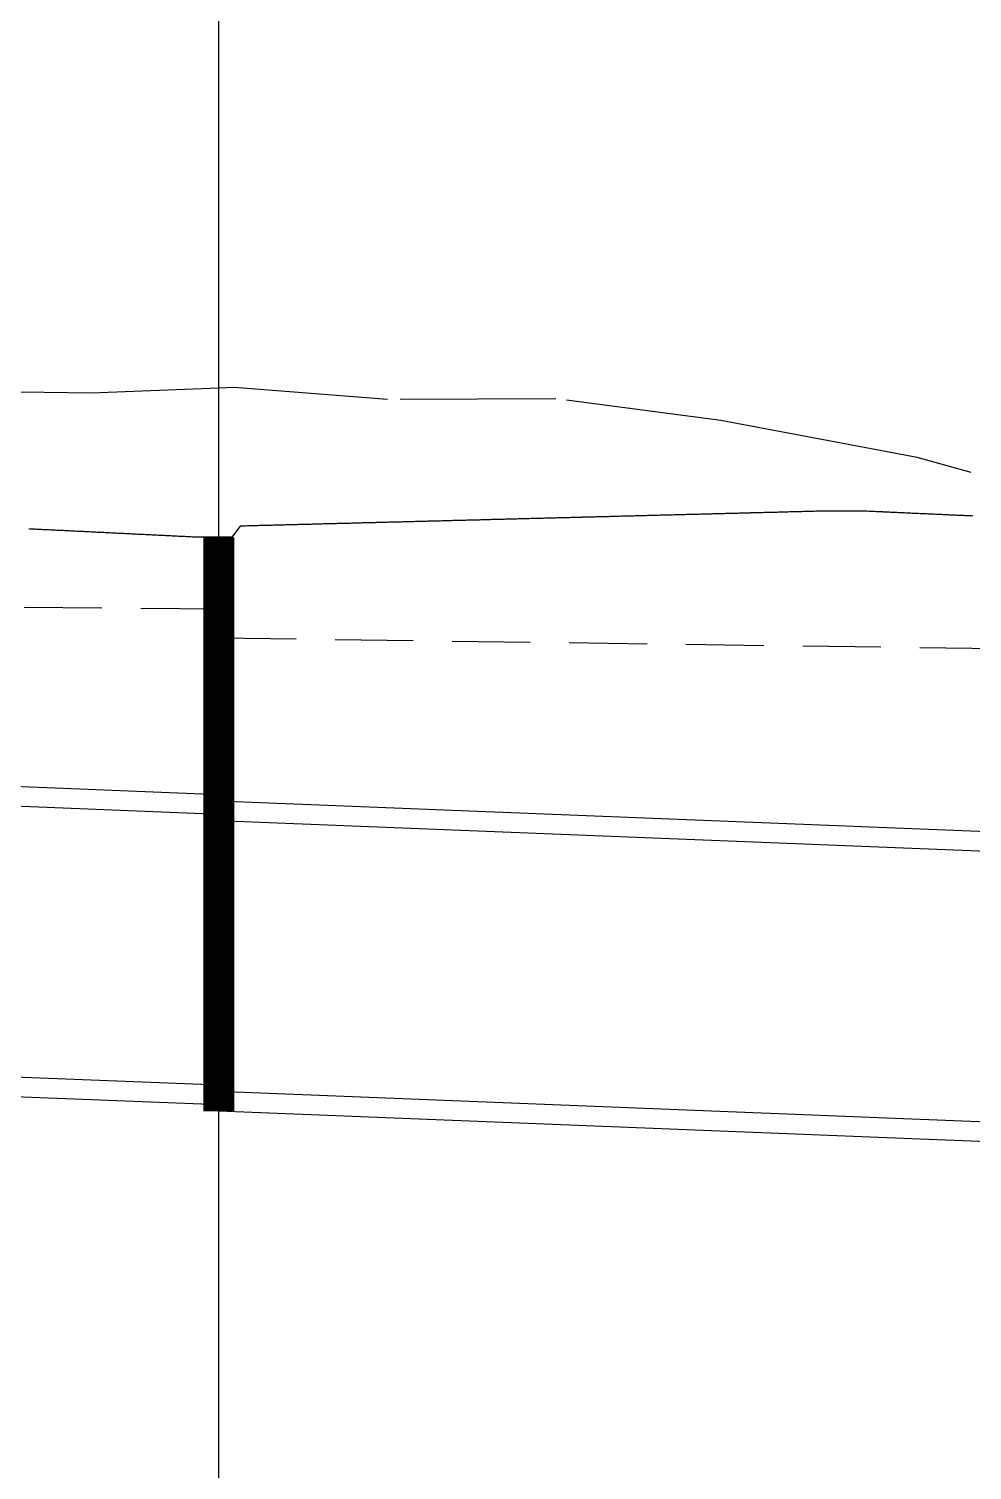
# Model space of a CAD drawing. Header units: metres. Extents: x 27 to 1668, y 87 to 577.
# Drawn here: x 486.12 to 516.38, y 323.75 to 370 of the extents above; entities that cross this region are included whole.
import ezdxf

# ---------------------------------------------------------------- set-up
doc = ezdxf.new("R2010")
doc.units = ezdxf.units.M
doc.linetypes.add('DASHED', pattern=[7.5, 5, -2.5])
doc.linetypes.add('HIDDEN', pattern=[3.75, 2.5, -1.25])
for name, color, linetype in [('c_Profile_design', 2, 'Continuous'), ('c_profile_existing', 251, 'DASHED'), ('c_swd_hgl', 150, 'HIDDEN'), ('C_SWD_PIPE_CL', 5, 'Continuous'), ('c_swd_pit', 5, 'Continuous'), ('C_TEXT_TABLE', 1, 'Continuous'), ('XREF', 7, 'Continuous')]:
    doc.layers.add(name, color=color, linetype=linetype)

# ---------------------------------------------------------------- blocks, each defined once
blk = doc.blocks.new('XD_SWD LS')
at = {"layer": 'c_Profile_design'}
for p, q in [((501.969, 354.276), (501.924, 354.274)), ((501.974, 354.276), (501.969, 354.276)), ((502.019, 354.277), (501.974, 354.276)), ((502.024, 354.277), (502.019, 354.277)), ((502.069, 354.278), (502.024, 354.277)), ((502.074, 354.278), (502.069, 354.278)), ((502.119, 354.279), (502.074, 354.278)), ((502.124, 354.279), (502.119, 354.279)), ((502.169, 354.281), (502.124, 354.279)), ((502.174, 354.281), (502.169, 354.281)), ((502.219, 354.282), (502.174, 354.281)), ((502.224, 354.282), (502.219, 354.282)), ((502.269, 354.283), (502.224, 354.282)), ((502.274, 354.283), (502.269, 354.283)), ((502.319, 354.285), (502.274, 354.283)), ((502.324, 354.285), (502.319, 354.285)), ((502.369, 354.286), (502.324, 354.285)), ((502.374, 354.286), (502.369, 354.286)), ((502.419, 354.287), (502.374, 354.286)), ((502.424, 354.287), (502.419, 354.287)), ((502.469, 354.288), (502.424, 354.287)), ((502.474, 354.288), (502.469, 354.288)), ((502.519, 354.29), (502.474, 354.288)), ((502.523, 354.29), (502.519, 354.29)), ((502.569, 354.291), (502.523, 354.29)), ((502.573, 354.291), (502.569, 354.291)), ((502.619, 354.292), (502.573, 354.291)), ((502.623, 354.292), (502.619, 354.292)), ((502.669, 354.294), (502.623, 354.292)), ((502.673, 354.294), (502.669, 354.294)), ((502.719, 354.295), (502.673, 354.294)), ((502.723, 354.295), (502.719, 354.295)), ((502.769, 354.296), (502.723, 354.295)), ((502.773, 354.296), (502.769, 354.296)), ((502.819, 354.297), (502.773, 354.296)), ((502.823, 354.297), (502.819, 354.297)), ((502.869, 354.299), (502.823, 354.297)), ((502.873, 354.299), (502.869, 354.299)), ((502.919, 354.3), (502.873, 354.299)), ((502.923, 354.3), (502.919, 354.3)), ((502.969, 354.301), (502.923, 354.3)), ((502.973, 354.301), (502.969, 354.301)), ((503.019, 354.303), (502.973, 354.301)), ((503.023, 354.303), (503.019, 354.303)), ((503.069, 354.304), (503.023, 354.303)), ((503.073, 354.304), (503.069, 354.304)), ((503.119, 354.305), (503.073, 354.304)), ((503.123, 354.305), (503.119, 354.305)), ((503.169, 354.306), (503.123, 354.305)), ((503.173, 354.306), (503.169, 354.306)), ((503.219, 354.308), (503.173, 354.306)), ((503.223, 354.308), (503.219, 354.308)), ((503.269, 354.309), (503.223, 354.308)), ((503.273, 354.309), (503.269, 354.309)), ((503.319, 354.31), (503.273, 354.309)), ((503.323, 354.31), (503.319, 354.31)), ((503.369, 354.312), (503.323, 354.31)), ((503.373, 354.312), (503.369, 354.312)), ((503.419, 354.313), (503.373, 354.312)), ((503.423, 354.313), (503.419, 354.313)), ((503.469, 354.314), (503.423, 354.313)), ((503.473, 354.314), (503.469, 354.314)), ((503.519, 354.315), (503.473, 354.314)), ((503.523, 354.315), (503.519, 354.315)), ((503.568, 354.317), (503.523, 354.315)), ((503.573, 354.317), (503.568, 354.317)), ((503.618, 354.318), (503.573, 354.317)), ((503.623, 354.318), (503.618, 354.318)), ((503.668, 354.319), (503.623, 354.318)), ((503.673, 354.319), (503.668, 354.319)), ((503.718, 354.321), (503.673, 354.319)), ((503.723, 354.321), (503.718, 354.321)), ((503.768, 354.322), (503.723, 354.321)), ((503.773, 354.322), (503.768, 354.322)), ((503.818, 354.323), (503.773, 354.322)), ((503.823, 354.323), (503.818, 354.323)), ((503.868, 354.324), (503.823, 354.323)), ((503.873, 354.325), (503.868, 354.324)), ((503.918, 354.326), (503.873, 354.325)), ((503.923, 354.326), (503.918, 354.326)), ((503.968, 354.327), (503.923, 354.326)), ((503.973, 354.327), (503.968, 354.327)), ((504.018, 354.328), (503.973, 354.327)), ((504.023, 354.328), (504.018, 354.328)), ((504.068, 354.33), (504.023, 354.328)), ((504.073, 354.33), (504.068, 354.33)), ((504.118, 354.331), (504.073, 354.33)), ((504.123, 354.331), (504.118, 354.331)), ((504.168, 354.332), (504.123, 354.331)), ((504.173, 354.332), (504.168, 354.332)), ((504.218, 354.333), (504.173, 354.332)), ((504.223, 354.334), (504.218, 354.333)), ((504.268, 354.335), (504.223, 354.334)), ((504.273, 354.335), (504.268, 354.335)), ((504.318, 354.336), (504.273, 354.335)), ((504.323, 354.336), (504.318, 354.336)), ((504.368, 354.337), (504.323, 354.336)), ((504.373, 354.337), (504.368, 354.337)), ((504.418, 354.339), (504.373, 354.337)), ((504.423, 354.339), (504.418, 354.339)), ((504.468, 354.34), (504.423, 354.339)), ((504.473, 354.34), (504.468, 354.34)), ((504.518, 354.341), (504.473, 354.34)), ((504.522, 354.341), (504.518, 354.341)), ((504.568, 354.342), (504.522, 354.341)), ((504.572, 354.343), (504.568, 354.342)), ((504.618, 354.344), (504.572, 354.343)), ((504.622, 354.344), (504.618, 354.344)), ((504.668, 354.345), (504.622, 354.344)), ((504.672, 354.345), (504.668, 354.345)), ((504.718, 354.346), (504.672, 354.345)), ((504.722, 354.346), (504.718, 354.346)), ((504.768, 354.348), (504.722, 354.346)), ((504.772, 354.348), (504.768, 354.348)), ((504.818, 354.349), (504.772, 354.348)), ((504.822, 354.349), (504.818, 354.349)), ((504.868, 354.35), (504.822, 354.349)), ((504.872, 354.35), (504.868, 354.35)), ((504.918, 354.351), (504.872, 354.35)), ((504.922, 354.352), (504.918, 354.351)), ((504.968, 354.353), (504.922, 354.352)), ((504.972, 354.353), (504.968, 354.353)), ((505.018, 354.354), (504.972, 354.353)), ((505.022, 354.354), (505.018, 354.354)), ((505.068, 354.355), (505.022, 354.354)), ((505.072, 354.355), (505.068, 354.355)), ((505.118, 354.357), (505.072, 354.355)), ((505.122, 354.357), (505.118, 354.357)), ((505.168, 354.358), (505.122, 354.357)), ((505.172, 354.358), (505.168, 354.358)), ((505.218, 354.359), (505.172, 354.358)), ((505.222, 354.359), (505.218, 354.359)), ((505.268, 354.361), (505.222, 354.359)), ((505.272, 354.361), (505.268, 354.361)), ((505.318, 354.362), (505.272, 354.361)), ((505.322, 354.362), (505.318, 354.362)), ((505.368, 354.363), (505.322, 354.362)), ((505.372, 354.363), (505.368, 354.363)), ((505.418, 354.364), (505.372, 354.363)), ((505.422, 354.364), (505.418, 354.364)), ((505.468, 354.366), (505.422, 354.364)), ((505.472, 354.366), (505.468, 354.366)), ((505.518, 354.367), (505.472, 354.366)), ((505.522, 354.367), (505.518, 354.367)), ((505.567, 354.368), (505.522, 354.367)), ((505.572, 354.368), (505.567, 354.368)), ((505.617, 354.37), (505.572, 354.368)), ((505.622, 354.37), (505.617, 354.37)), ((505.667, 354.371), (505.622, 354.37)), ((505.672, 354.371), (505.667, 354.371)), ((505.717, 354.372), (505.672, 354.371)), ((505.722, 354.372), (505.717, 354.372)), ((505.767, 354.373), (505.722, 354.372)), ((505.772, 354.373), (505.767, 354.373)), ((505.817, 354.375), (505.772, 354.373)), ((505.822, 354.375), (505.817, 354.375)), ((505.867, 354.376), (505.822, 354.375)), ((505.872, 354.376), (505.867, 354.376)), ((505.917, 354.377), (505.872, 354.376)), ((505.922, 354.377), (505.917, 354.377)), ((505.967, 354.379), (505.922, 354.377)), ((505.972, 354.379), (505.967, 354.379)), ((506.017, 354.38), (505.972, 354.379)), ((506.022, 354.38), (506.017, 354.38)), ((506.067, 354.381), (506.022, 354.38)), ((506.072, 354.381), (506.067, 354.381)), ((506.117, 354.382), (506.072, 354.381)), ((506.122, 354.382), (506.117, 354.382)), ((506.167, 354.384), (506.122, 354.382)), ((506.172, 354.384), (506.167, 354.384)), ((506.217, 354.385), (506.172, 354.384)), ((506.222, 354.385), (506.217, 354.385)), ((506.267, 354.386), (506.222, 354.385)), ((506.272, 354.386), (506.267, 354.386)), ((506.317, 354.388), (506.272, 354.386)), ((506.322, 354.388), (506.317, 354.388)), ((506.367, 354.389), (506.322, 354.388)), ((506.372, 354.389), (506.367, 354.389)), ((506.417, 354.39), (506.372, 354.389)), ((506.422, 354.39), (506.417, 354.39)), ((506.467, 354.391), (506.422, 354.39)), ((506.472, 354.391), (506.467, 354.391)), ((506.517, 354.393), (506.472, 354.391)), ((506.522, 354.393), (506.517, 354.393)), ((506.567, 354.394), (506.522, 354.393)), ((506.571, 354.394), (506.567, 354.394)), ((506.617, 354.395), (506.571, 354.394)), ((506.621, 354.395), (506.617, 354.395)), ((506.667, 354.397), (506.621, 354.395)), ((506.671, 354.397), (506.667, 354.397)), ((506.717, 354.398), (506.671, 354.397)), ((506.721, 354.398), (506.717, 354.398)), ((506.767, 354.399), (506.721, 354.398)), ((506.771, 354.399), (506.767, 354.399)), ((506.817, 354.4), (506.771, 354.399)), ((506.821, 354.4), (506.817, 354.4)), ((506.867, 354.402), (506.821, 354.4)), ((506.871, 354.402), (506.867, 354.402)), ((506.917, 354.403), (506.871, 354.402)), ((506.921, 354.403), (506.917, 354.403)), ((506.967, 354.404), (506.921, 354.403)), ((506.971, 354.404), (506.967, 354.404)), ((507.017, 354.406), (506.971, 354.404)), ((507.021, 354.406), (507.017, 354.406)), ((507.067, 354.407), (507.021, 354.406)), ((507.071, 354.407), (507.067, 354.407)), ((507.117, 354.408), (507.071, 354.407)), ((507.121, 354.408), (507.117, 354.408)), ((507.167, 354.409), (507.121, 354.408)), ((507.171, 354.409), (507.167, 354.409)), ((507.217, 354.411), (507.171, 354.409)), ((507.221, 354.411), (507.217, 354.411)), ((507.267, 354.412), (507.221, 354.411)), ((507.271, 354.412), (507.267, 354.412)), ((507.317, 354.413), (507.271, 354.412)), ((507.321, 354.413), (507.317, 354.413)), ((507.367, 354.415), (507.321, 354.413)), ((507.371, 354.415), (507.367, 354.415)), ((507.417, 354.416), (507.371, 354.415)), ((507.421, 354.416), (507.417, 354.416)), ((507.467, 354.417), (507.421, 354.416)), ((507.471, 354.417), (507.467, 354.417)), ((507.516, 354.418), (507.471, 354.417)), ((507.521, 354.418), (507.516, 354.418)), ((507.566, 354.42), (507.521, 354.418)), ((507.571, 354.42), (507.566, 354.42)), ((507.616, 354.421), (507.571, 354.42)), ((507.621, 354.421), (507.616, 354.421)), ((507.666, 354.422), (507.621, 354.421)), ((507.671, 354.422), (507.666, 354.422)), ((507.716, 354.424), (507.671, 354.422)), ((507.721, 354.424), (507.716, 354.424)), ((507.766, 354.425), (507.721, 354.424)), ((507.771, 354.425), (507.766, 354.425)), ((507.816, 354.426), (507.771, 354.425)), ((507.821, 354.426), (507.816, 354.426)), ((507.866, 354.427), (507.821, 354.426)), ((507.871, 354.428), (507.866, 354.427)), ((507.916, 354.429), (507.871, 354.428)), ((507.921, 354.429), (507.916, 354.429)), ((507.966, 354.43), (507.921, 354.429)), ((507.971, 354.43), (507.966, 354.43)), ((508.016, 354.431), (507.971, 354.43)), ((508.021, 354.431), (508.016, 354.431)), ((508.066, 354.433), (508.021, 354.431)), ((508.071, 354.433), (508.066, 354.433)), ((508.116, 354.434), (508.071, 354.433)), ((508.121, 354.434), (508.116, 354.434)), ((508.166, 354.435), (508.121, 354.434)), ((508.171, 354.435), (508.166, 354.435)), ((508.216, 354.436), (508.171, 354.435)), ((508.221, 354.437), (508.216, 354.436)), ((508.266, 354.438), (508.221, 354.437)), ((508.271, 354.438), (508.266, 354.438)), ((508.316, 354.439), (508.271, 354.438)), ((508.321, 354.439), (508.316, 354.439)), ((508.366, 354.44), (508.321, 354.439)), ((508.371, 354.44), (508.366, 354.44)), ((508.416, 354.442), (508.371, 354.44)), ((508.421, 354.442), (508.416, 354.442)), ((508.466, 354.443), (508.421, 354.442)), ((508.471, 354.443), (508.466, 354.443)), ((508.516, 354.444), (508.471, 354.443)), ((508.521, 354.444), (508.516, 354.444)), ((508.566, 354.445), (508.521, 354.444)), ((508.57, 354.446), (508.566, 354.445)), ((508.616, 354.447), (508.57, 354.446)), ((508.62, 354.447), (508.616, 354.447)), ((508.666, 354.448), (508.62, 354.447)), ((508.67, 354.448), (508.666, 354.448)), ((508.716, 354.449), (508.67, 354.448)), ((508.72, 354.449), (508.716, 354.449)), ((508.766, 354.451), (508.72, 354.449)), ((508.77, 354.451), (508.766, 354.451)), ((508.816, 354.452), (508.77, 354.451)), ((508.82, 354.452), (508.816, 354.452)), ((508.866, 354.453), (508.82, 354.452)), ((508.87, 354.453), (508.866, 354.453)), ((508.916, 354.454), (508.87, 354.453)), ((508.92, 354.455), (508.916, 354.454)), ((508.966, 354.456), (508.92, 354.455)), ((508.97, 354.456), (508.966, 354.456)), ((509.016, 354.457), (508.97, 354.456)), ((509.02, 354.457), (509.016, 354.457)), ((509.066, 354.458), (509.02, 354.457)), ((509.07, 354.458), (509.066, 354.458)), ((509.116, 354.46), (509.07, 354.458)), ((509.12, 354.46), (509.116, 354.46)), ((509.166, 354.461), (509.12, 354.46)), ((509.17, 354.461), (509.166, 354.461)), ((509.216, 354.462), (509.17, 354.461)), ((509.22, 354.462), (509.216, 354.462)), ((509.266, 354.463), (509.22, 354.462)), ((509.27, 354.464), (509.266, 354.463)), ((509.316, 354.465), (509.27, 354.464)), ((509.32, 354.465), (509.316, 354.465)), ((509.366, 354.466), (509.32, 354.465)), ((509.37, 354.466), (509.366, 354.466)), ((509.416, 354.467), (509.37, 354.466)), ((509.42, 354.467), (509.416, 354.467)), ((509.466, 354.469), (509.42, 354.467)), ((509.47, 354.469), (509.466, 354.469)), ((509.515, 354.47), (509.47, 354.469)), ((509.52, 354.47), (509.515, 354.47)), ((509.565, 354.471), (509.52, 354.47)), ((509.57, 354.471), (509.565, 354.471)), ((509.615, 354.472), (509.57, 354.471)), ((509.62, 354.473), (509.615, 354.472)), ((509.665, 354.474), (509.62, 354.473)), ((509.67, 354.474), (509.665, 354.474)), ((509.715, 354.475), (509.67, 354.474)), ((509.72, 354.475), (509.715, 354.475)), ((509.765, 354.476), (509.72, 354.475)), ((509.77, 354.476), (509.765, 354.476)), ((509.815, 354.478), (509.77, 354.476)), ((509.82, 354.478), (509.815, 354.478)), ((509.865, 354.479), (509.82, 354.478)), ((509.87, 354.479), (509.865, 354.479)), ((509.915, 354.48), (509.87, 354.479)), ((509.92, 354.48), (509.915, 354.48)), ((509.965, 354.481), (509.92, 354.48)), ((509.97, 354.482), (509.965, 354.481)), ((510.015, 354.483), (509.97, 354.482)), ((510.02, 354.483), (510.015, 354.483)), ((510.065, 354.484), (510.02, 354.483)), ((510.07, 354.484), (510.065, 354.484)), ((510.115, 354.485), (510.07, 354.484)), ((510.12, 354.485), (510.115, 354.485)), ((510.165, 354.487), (510.12, 354.485)), ((510.17, 354.487), (510.165, 354.487)), ((510.215, 354.488), (510.17, 354.487)), ((510.22, 354.488), (510.215, 354.488)), ((510.265, 354.489), (510.22, 354.488)), ((510.27, 354.489), (510.265, 354.489)), ((510.315, 354.49), (510.27, 354.489)), ((510.32, 354.491), (510.315, 354.49)), ((510.365, 354.492), (510.32, 354.491)), ((510.37, 354.492), (510.365, 354.492)), ((510.415, 354.493), (510.37, 354.492)), ((510.42, 354.493), (510.415, 354.493)), ((510.465, 354.494), (510.42, 354.493)), ((510.47, 354.494), (510.465, 354.494)), ((510.515, 354.496), (510.47, 354.494)), ((510.52, 354.496), (510.515, 354.496)), ((510.565, 354.497), (510.52, 354.496)), ((510.57, 354.497), (510.565, 354.497)), ((510.615, 354.498), (510.57, 354.497)), ((510.619, 354.498), (510.615, 354.498)), ((510.665, 354.499), (510.619, 354.498)), ((510.669, 354.5), (510.665, 354.499)), ((510.715, 354.501), (510.669, 354.5)), ((510.719, 354.501), (510.715, 354.501)), ((510.765, 354.502), (510.719, 354.501)), ((510.769, 354.502), (510.765, 354.502)), ((510.815, 354.503), (510.769, 354.502)), ((510.819, 354.503), (510.815, 354.503)), ((510.865, 354.505), (510.819, 354.503)), ((510.869, 354.505), (510.865, 354.505)), ((510.915, 354.506), (510.869, 354.505)), ((510.919, 354.506), (510.915, 354.506)), ((510.965, 354.507), (510.919, 354.506)), ((510.969, 354.507), (510.965, 354.507)), ((511.015, 354.508), (510.969, 354.507)), ((511.019, 354.509), (511.015, 354.508)), ((511.065, 354.51), (511.019, 354.509)), ((511.069, 354.51), (511.065, 354.51)), ((511.115, 354.511), (511.069, 354.51)), ((511.119, 354.511), (511.115, 354.511)), ((511.165, 354.512), (511.119, 354.511)), ((511.169, 354.512), (511.165, 354.512)), ((511.215, 354.514), (511.169, 354.512)), ((511.219, 354.514), (511.215, 354.514)), ((511.265, 354.515), (511.219, 354.514)), ((511.269, 354.515), (511.265, 354.515)), ((511.315, 354.516), (511.269, 354.515)), ((511.319, 354.516), (511.315, 354.516)), ((511.365, 354.518), (511.319, 354.516)), ((511.369, 354.518), (511.365, 354.518)), ((511.415, 354.519), (511.369, 354.518)), ((511.42, 354.519), (511.415, 354.519)), ((511.466, 354.52), (511.42, 354.519)), ((511.511, 354.52), (511.466, 354.52)), ((511.516, 354.52), (511.511, 354.52)), ((511.52, 354.52), (511.516, 354.52)), ((511.565, 354.52), (511.52, 354.52)), ((511.57, 354.52), (511.565, 354.52)), ((511.615, 354.52), (511.57, 354.52)), ((511.62, 354.52), (511.615, 354.52)), ((511.665, 354.52), (511.62, 354.52)), ((511.67, 354.52), (511.665, 354.52)), ((511.715, 354.52), (511.67, 354.52)), ((511.719, 354.52), (511.715, 354.52)), ((511.765, 354.52), (511.719, 354.52)), ((511.769, 354.52), (511.765, 354.52)), ((511.815, 354.52), (511.769, 354.52)), ((511.819, 354.52), (511.815, 354.52)), ((511.865, 354.52), (511.819, 354.52)), ((511.869, 354.52), (511.865, 354.52)), ((511.914, 354.52), (511.869, 354.52)), ((511.919, 354.52), (511.914, 354.52)), ((511.964, 354.52), (511.919, 354.52)), ((511.969, 354.52), (511.964, 354.52)), ((512.014, 354.52), (511.969, 354.52)), ((512.019, 354.52), (512.014, 354.52)), ((512.064, 354.52), (512.019, 354.52)), ((512.068, 354.52), (512.064, 354.52)), ((512.114, 354.52), (512.068, 354.52)), ((512.118, 354.52), (512.114, 354.52)), ((512.164, 354.52), (512.118, 354.52)), ((512.168, 354.52), (512.164, 354.52)), ((512.214, 354.52), (512.168, 354.52)), ((512.218, 354.52), (512.214, 354.52)), ((512.263, 354.52), (512.218, 354.52)), ((512.268, 354.52), (512.263, 354.52)), ((512.313, 354.52), (512.268, 354.52)), ((512.318, 354.52), (512.313, 354.52)), ((512.363, 354.52), (512.318, 354.52)), ((512.367, 354.52), (512.363, 354.52)), ((512.413, 354.52), (512.367, 354.52)), ((512.417, 354.52), (512.413, 354.52)), ((512.463, 354.52), (512.417, 354.52)), ((512.467, 354.52), (512.463, 354.52)), ((512.513, 354.52), (512.467, 354.52)), ((512.517, 354.52), (512.513, 354.52)), ((512.563, 354.52), (512.517, 354.52)), ((512.567, 354.52), (512.563, 354.52)), ((512.612, 354.52), (512.567, 354.52)), ((512.617, 354.52), (512.612, 354.52)), ((512.662, 354.52), (512.617, 354.52)), ((512.667, 354.52), (512.662, 354.52)), ((512.712, 354.52), (512.667, 354.52)), ((512.716, 354.52), (512.712, 354.52)), ((512.762, 354.52), (512.716, 354.52)), ((512.766, 354.52), (512.762, 354.52)), ((512.812, 354.52), (512.766, 354.52)), ((512.816, 354.52), (512.812, 354.52)), ((512.862, 354.52), (512.816, 354.52)), ((512.866, 354.52), (512.862, 354.52)), ((512.911, 354.52), (512.866, 354.52)), ((512.916, 354.52), (512.911, 354.52)), ((512.961, 354.52), (512.916, 354.52)), ((512.966, 354.52), (512.961, 354.52)), ((513.011, 354.518), (512.966, 354.52)), ((513.016, 354.518), (513.011, 354.518)), ((513.061, 354.516), (513.016, 354.518)), ((513.065, 354.516), (513.061, 354.516)), ((513.111, 354.513), (513.065, 354.516)), ((513.115, 354.513), (513.111, 354.513)), ((513.161, 354.511), (513.115, 354.513)), ((513.165, 354.511), (513.161, 354.511)), ((513.211, 354.509), (513.165, 354.511)), ((513.215, 354.509), (513.211, 354.509)), ((513.26, 354.507), (513.215, 354.509)), ((513.265, 354.507), (513.26, 354.507)), ((513.31, 354.504), (513.265, 354.507)), ((513.315, 354.504), (513.31, 354.504)), ((513.36, 354.502), (513.315, 354.504)), ((513.365, 354.502), (513.36, 354.502)), ((513.41, 354.5), (513.365, 354.502)), ((513.415, 354.5), (513.41, 354.5)), ((513.46, 354.498), (513.415, 354.5)), ((513.464, 354.498), (513.46, 354.498)), ((513.51, 354.496), (513.464, 354.498)), ((513.514, 354.495), (513.51, 354.496)), ((513.56, 354.493), (513.514, 354.495)), ((513.564, 354.493), (513.56, 354.493)), ((513.609, 354.491), (513.564, 354.493)), ((513.614, 354.491), (513.609, 354.491)), ((513.659, 354.489), (513.614, 354.491)), ((513.664, 354.489), (513.659, 354.489)), ((513.709, 354.487), (513.664, 354.489)), ((513.714, 354.487), (513.709, 354.487)), ((513.759, 354.484), (513.714, 354.487)), ((513.764, 354.484), (513.759, 354.484)), ((513.809, 354.482), (513.764, 354.484)), ((513.813, 354.482), (513.809, 354.482)), ((513.859, 354.48), (513.813, 354.482)), ((513.863, 354.48), (513.859, 354.48)), ((513.909, 354.478), (513.863, 354.48)), ((513.913, 354.478), (513.909, 354.478)), ((513.958, 354.475), (513.913, 354.478)), ((513.963, 354.475), (513.958, 354.475)), ((514.008, 354.473), (513.963, 354.475)), ((514.013, 354.473), (514.008, 354.473)), ((514.058, 354.471), (514.013, 354.473)), ((514.063, 354.471), (514.058, 354.471)), ((514.108, 354.469), (514.063, 354.471)), ((514.113, 354.469), (514.108, 354.469)), ((514.158, 354.466), (514.113, 354.469)), ((514.162, 354.466), (514.158, 354.466)), ((514.208, 354.464), (514.162, 354.466)), ((514.212, 354.464), (514.208, 354.464)), ((514.258, 354.462), (514.212, 354.464)), ((514.262, 354.462), (514.258, 354.462)), ((514.308, 354.46), (514.262, 354.462)), ((514.312, 354.46), (514.308, 354.46)), ((514.357, 354.458), (514.312, 354.46)), ((514.362, 354.457), (514.357, 354.458)), ((514.407, 354.455), (514.362, 354.457)), ((514.412, 354.455), (514.407, 354.455)), ((514.457, 354.453), (514.412, 354.455)), ((514.462, 354.453), (514.457, 354.453)), ((514.507, 354.451), (514.462, 354.453)), ((514.512, 354.451), (514.507, 354.451)), ((514.557, 354.449), (514.512, 354.451)), ((514.561, 354.449), (514.557, 354.449)), ((514.607, 354.446), (514.561, 354.449)), ((514.611, 354.446), (514.607, 354.446)), ((514.657, 354.444), (514.611, 354.446)), ((514.661, 354.444), (514.657, 354.444)), ((514.706, 354.442), (514.661, 354.444)), ((514.711, 354.442), (514.706, 354.442)), ((514.756, 354.44), (514.711, 354.442)), ((514.761, 354.44), (514.756, 354.44)), ((514.806, 354.437), (514.761, 354.44)), ((514.811, 354.437), (514.806, 354.437)), ((514.856, 354.435), (514.811, 354.437)), ((514.861, 354.435), (514.856, 354.435)), ((514.906, 354.433), (514.861, 354.435)), ((514.91, 354.433), (514.906, 354.433)), ((514.956, 354.431), (514.91, 354.433)), ((514.96, 354.431), (514.956, 354.431)), ((515.006, 354.429), (514.96, 354.431)), ((515.01, 354.428), (515.006, 354.429)), ((515.056, 354.426), (515.01, 354.428)), ((515.06, 354.426), (515.056, 354.426)), ((515.105, 354.424), (515.06, 354.426)), ((515.11, 354.424), (515.105, 354.424)), ((515.155, 354.422), (515.11, 354.424)), ((515.16, 354.422), (515.155, 354.422)), ((515.205, 354.42), (515.16, 354.422)), ((515.21, 354.42), (515.205, 354.42)), ((515.255, 354.417), (515.21, 354.42)), ((515.26, 354.417), (515.255, 354.417)), ((515.305, 354.415), (515.26, 354.417)), ((515.309, 354.415), (515.305, 354.415)), ((515.355, 354.413), (515.309, 354.415)), ((515.359, 354.413), (515.355, 354.413)), ((515.405, 354.411), (515.359, 354.413)), ((515.409, 354.411), (515.405, 354.411)), ((515.454, 354.408), (515.409, 354.411)), ((515.459, 354.408), (515.454, 354.408)), ((515.504, 354.406), (515.459, 354.408)), ((515.509, 354.406), (515.504, 354.406)), ((515.554, 354.404), (515.509, 354.406)), ((515.559, 354.404), (515.554, 354.404)), ((515.604, 354.402), (515.559, 354.404)), ((515.609, 354.402), (515.604, 354.402)), ((515.654, 354.399), (515.609, 354.402)), ((515.658, 354.399), (515.654, 354.399)), ((515.704, 354.397), (515.658, 354.399)), ((515.708, 354.397), (515.704, 354.397)), ((515.754, 354.395), (515.708, 354.397)), ((515.758, 354.395), (515.754, 354.395)), ((515.804, 354.393), (515.758, 354.395)), ((515.808, 354.393), (515.804, 354.393)), ((515.853, 354.391), (515.808, 354.393)), ((515.858, 354.39), (515.853, 354.391)), ((515.903, 354.388), (515.858, 354.39)), ((515.908, 354.388), (515.903, 354.388)), ((515.953, 354.386), (515.908, 354.388)), ((515.958, 354.386), (515.953, 354.386)), ((516.003, 354.384), (515.958, 354.386)), ((516.008, 354.384), (516.003, 354.384)), ((516.053, 354.382), (516.008, 354.384)), ((516.057, 354.382), (516.053, 354.382)), ((516.103, 354.379), (516.057, 354.382)), ((516.107, 354.379), (516.103, 354.379)), ((516.153, 354.377), (516.107, 354.379)), ((516.157, 354.377), (516.153, 354.377)), ((516.202, 354.375), (516.157, 354.377)), ((516.207, 354.375), (516.202, 354.375)), ((516.252, 354.373), (516.207, 354.375)), ((516.257, 354.373), (516.252, 354.373)), ((516.302, 354.37), (516.257, 354.373)), ((516.307, 354.37), (516.302, 354.37)), ((516.352, 354.368), (516.307, 354.37)), ((516.357, 354.368), (516.352, 354.368)), ((516.402, 354.366), (516.357, 354.368)), ((486.122, 353.951), (486.118, 353.951)), ((486.168, 353.949), (486.122, 353.951)), ((486.172, 353.949), (486.168, 353.949)), ((486.218, 353.946), (486.172, 353.949)), ((486.222, 353.946), (486.218, 353.946)), ((486.268, 353.944), (486.222, 353.946)), ((486.272, 353.944), (486.268, 353.944)), ((486.318, 353.941), (486.272, 353.944)), ((486.322, 353.941), (486.318, 353.941)), ((486.368, 353.939), (486.322, 353.941)), ((486.372, 353.939), (486.368, 353.939)), ((486.418, 353.937), (486.372, 353.939)), ((486.422, 353.936), (486.418, 353.937)), ((486.468, 353.934), (486.422, 353.936)), ((486.472, 353.934), (486.468, 353.934)), ((486.518, 353.932), (486.472, 353.934)), ((486.522, 353.932), (486.518, 353.932)), ((486.568, 353.929), (486.522, 353.932)), ((486.572, 353.929), (486.568, 353.929)), ((486.618, 353.927), (486.572, 353.929)), ((486.622, 353.927), (486.618, 353.927)), ((486.668, 353.924), (486.622, 353.927)), ((486.672, 353.924), (486.668, 353.924)), ((486.718, 353.922), (486.672, 353.924)), ((486.722, 353.922), (486.718, 353.922)), ((486.768, 353.919), (486.722, 353.922)), ((486.772, 353.919), (486.768, 353.919)), ((486.818, 353.917), (486.772, 353.919)), ((486.822, 353.917), (486.818, 353.917)), ((486.868, 353.914), (486.822, 353.917)), ((486.872, 353.914), (486.868, 353.914)), ((486.918, 353.912), (486.872, 353.914)), ((486.922, 353.912), (486.918, 353.912)), ((486.968, 353.909), (486.922, 353.912)), ((486.972, 353.909), (486.968, 353.909)), ((487.018, 353.907), (486.972, 353.909)), ((487.022, 353.907), (487.018, 353.907)), ((487.068, 353.904), (487.022, 353.907)), ((487.072, 353.904), (487.068, 353.904)), ((487.118, 353.902), (487.072, 353.904)), ((487.122, 353.902), (487.118, 353.902)), ((487.168, 353.899), (487.122, 353.902)), ((487.172, 353.899), (487.168, 353.899)), ((487.218, 353.897), (487.172, 353.899)), ((487.222, 353.897), (487.218, 353.897)), ((487.268, 353.894), (487.222, 353.897)), ((487.272, 353.894), (487.268, 353.894)), ((487.318, 353.892), (487.272, 353.894)), ((487.322, 353.892), (487.318, 353.892)), ((487.368, 353.89), (487.322, 353.892)), ((487.372, 353.889), (487.368, 353.89)), ((487.418, 353.887), (487.372, 353.889)), ((487.422, 353.887), (487.418, 353.887)), ((487.468, 353.885), (487.422, 353.887)), ((487.472, 353.885), (487.468, 353.885)), ((487.518, 353.882), (487.472, 353.885)), ((487.522, 353.882), (487.518, 353.882)), ((487.567, 353.88), (487.522, 353.882)), ((487.572, 353.88), (487.567, 353.88)), ((487.617, 353.877), (487.572, 353.88)), ((487.622, 353.877), (487.617, 353.877)), ((487.667, 353.875), (487.622, 353.877)), ((487.672, 353.875), (487.667, 353.875)), ((487.717, 353.872), (487.672, 353.875)), ((487.722, 353.872), (487.717, 353.872)), ((487.767, 353.87), (487.722, 353.872)), ((487.772, 353.87), (487.767, 353.87)), ((487.817, 353.867), (487.772, 353.87)), ((487.822, 353.867), (487.817, 353.867)), ((487.867, 353.865), (487.822, 353.867)), ((487.872, 353.865), (487.867, 353.865)), ((487.917, 353.862), (487.872, 353.865)), ((487.922, 353.862), (487.917, 353.862)), ((487.967, 353.86), (487.922, 353.862)), ((487.972, 353.86), (487.967, 353.86)), ((488.017, 353.857), (487.972, 353.86)), ((488.022, 353.857), (488.017, 353.857)), ((488.067, 353.855), (488.022, 353.857)), ((488.071, 353.855), (488.067, 353.855)), ((488.117, 353.853), (488.071, 353.855)), ((488.121, 353.852), (488.117, 353.853)), ((488.167, 353.85), (488.121, 353.852)), ((488.171, 353.85), (488.167, 353.85)), ((488.217, 353.848), (488.171, 353.85)), ((488.221, 353.848), (488.217, 353.848)), ((488.267, 353.845), (488.221, 353.848)), ((488.271, 353.845), (488.267, 353.845)), ((488.317, 353.843), (488.271, 353.845)), ((488.321, 353.843), (488.317, 353.843)), ((488.367, 353.84), (488.321, 353.843)), ((488.371, 353.84), (488.367, 353.84)), ((488.417, 353.838), (488.371, 353.84)), ((488.421, 353.838), (488.417, 353.838)), ((488.467, 353.835), (488.421, 353.838)), ((488.471, 353.835), (488.467, 353.835)), ((488.517, 353.833), (488.471, 353.835)), ((488.521, 353.833), (488.517, 353.833)), ((488.567, 353.83), (488.521, 353.833)), ((488.571, 353.83), (488.567, 353.83)), ((488.617, 353.828), (488.571, 353.83)), ((488.621, 353.828), (488.617, 353.828)), ((488.667, 353.825), (488.621, 353.828)), ((488.671, 353.825), (488.667, 353.825)), ((488.717, 353.823), (488.671, 353.825)), ((488.721, 353.823), (488.717, 353.823)), ((488.767, 353.821), (488.721, 353.823)), ((488.771, 353.82), (488.767, 353.821)), ((488.817, 353.818), (488.771, 353.82)), ((488.821, 353.818), (488.817, 353.818)), ((488.867, 353.816), (488.821, 353.818)), ((488.871, 353.816), (488.867, 353.816)), ((488.917, 353.813), (488.871, 353.816)), ((488.921, 353.813), (488.917, 353.813)), ((488.967, 353.811), (488.921, 353.813)), ((492.898, 354.042), (492.627, 353.688)), ((492.903, 354.042), (492.898, 354.042)), ((492.907, 354.042), (492.903, 354.042)), ((492.911, 354.042), (492.907, 354.042)), ((492.915, 354.042), (492.911, 354.042)), ((492.92, 354.042), (492.915, 354.042)), ((492.924, 354.042), (492.92, 354.042)), ((492.928, 354.042), (492.924, 354.042)), ((492.974, 354.043), (492.928, 354.042)), ((492.978, 354.043), (492.974, 354.043)), ((493.024, 354.045), (492.978, 354.043)), ((493.028, 354.045), (493.024, 354.045)), ((493.074, 354.046), (493.028, 354.045)), ((493.078, 354.046), (493.074, 354.046)), ((493.124, 354.047), (493.078, 354.046)), ((493.128, 354.047), (493.124, 354.047)), ((493.174, 354.049), (493.128, 354.047)), ((493.178, 354.049), (493.174, 354.049)), ((493.224, 354.05), (493.178, 354.049)), ((493.228, 354.05), (493.224, 354.05)), ((493.274, 354.051), (493.228, 354.05)), ((493.278, 354.051), (493.274, 354.051)), ((493.324, 354.052), (493.278, 354.051)), ((493.328, 354.053), (493.324, 354.052)), ((493.374, 354.054), (493.328, 354.053)), ((493.378, 354.054), (493.374, 354.054)), ((493.424, 354.055), (493.378, 354.054)), ((493.428, 354.055), (493.424, 354.055)), ((493.474, 354.056), (493.428, 354.055)), ((493.478, 354.056), (493.474, 354.056)), ((493.524, 354.058), (493.478, 354.056)), ((493.528, 354.058), (493.524, 354.058)), ((493.574, 354.059), (493.528, 354.058)), ((493.578, 354.059), (493.574, 354.059)), ((493.623, 354.06), (493.578, 354.059)), ((493.628, 354.06), (493.623, 354.06)), ((493.673, 354.061), (493.628, 354.06)), ((493.678, 354.062), (493.673, 354.061)), ((493.723, 354.063), (493.678, 354.062)), ((493.728, 354.063), (493.723, 354.063)), ((493.773, 354.064), (493.728, 354.063)), ((493.778, 354.064), (493.773, 354.064)), ((493.823, 354.065), (493.778, 354.064)), ((493.828, 354.065), (493.823, 354.065)), ((493.873, 354.067), (493.828, 354.065)), ((493.878, 354.067), (493.873, 354.067)), ((493.923, 354.068), (493.878, 354.067)), ((493.928, 354.068), (493.923, 354.068)), ((493.973, 354.069), (493.928, 354.068)), ((493.978, 354.069), (493.973, 354.069)), ((494.023, 354.071), (493.978, 354.069)), ((494.028, 354.071), (494.023, 354.071)), ((494.073, 354.072), (494.028, 354.071)), ((494.078, 354.072), (494.073, 354.072)), ((494.123, 354.073), (494.078, 354.072)), ((494.128, 354.073), (494.123, 354.073)), ((494.173, 354.074), (494.128, 354.073)), ((494.178, 354.074), (494.173, 354.074)), ((494.223, 354.076), (494.178, 354.074)), ((494.228, 354.076), (494.223, 354.076)), ((494.273, 354.077), (494.228, 354.076)), ((494.278, 354.077), (494.273, 354.077)), ((494.323, 354.078), (494.278, 354.077)), ((494.328, 354.078), (494.323, 354.078)), ((494.373, 354.08), (494.328, 354.078)), ((494.378, 354.08), (494.373, 354.08)), ((494.423, 354.081), (494.378, 354.08)), ((494.427, 354.081), (494.423, 354.081)), ((494.473, 354.082), (494.427, 354.081)), ((494.477, 354.082), (494.473, 354.082)), ((494.523, 354.083), (494.477, 354.082)), ((494.527, 354.083), (494.523, 354.083)), ((494.573, 354.085), (494.527, 354.083)), ((494.577, 354.085), (494.573, 354.085)), ((494.623, 354.086), (494.577, 354.085)), ((494.627, 354.086), (494.623, 354.086)), ((494.673, 354.087), (494.627, 354.086)), ((494.677, 354.087), (494.673, 354.087)), ((494.723, 354.089), (494.677, 354.087)), ((494.727, 354.089), (494.723, 354.089)), ((494.773, 354.09), (494.727, 354.089)), ((494.777, 354.09), (494.773, 354.09)), ((494.823, 354.091), (494.777, 354.09)), ((494.827, 354.091), (494.823, 354.091)), ((494.873, 354.092), (494.827, 354.091)), ((494.877, 354.092), (494.873, 354.092)), ((494.923, 354.094), (494.877, 354.092)), ((494.927, 354.094), (494.923, 354.094)), ((494.973, 354.095), (494.927, 354.094)), ((494.977, 354.095), (494.973, 354.095)), ((495.023, 354.096), (494.977, 354.095)), ((495.027, 354.096), (495.023, 354.096)), ((495.073, 354.098), (495.027, 354.096)), ((495.077, 354.098), (495.073, 354.098)), ((495.123, 354.099), (495.077, 354.098)), ((495.127, 354.099), (495.123, 354.099)), ((495.173, 354.1), (495.127, 354.099)), ((495.177, 354.1), (495.173, 354.1)), ((495.223, 354.101), (495.177, 354.1)), ((495.227, 354.102), (495.223, 354.101)), ((495.273, 354.103), (495.227, 354.102)), ((495.277, 354.103), (495.273, 354.103)), ((495.323, 354.104), (495.277, 354.103)), ((495.327, 354.104), (495.323, 354.104)), ((495.373, 354.105), (495.327, 354.104)), ((495.377, 354.105), (495.373, 354.105)), ((495.423, 354.107), (495.377, 354.105)), ((495.427, 354.107), (495.423, 354.107)), ((495.473, 354.108), (495.427, 354.107)), ((495.477, 354.108), (495.473, 354.108)), ((495.523, 354.109), (495.477, 354.108)), ((495.527, 354.109), (495.523, 354.109)), ((495.573, 354.111), (495.527, 354.109)), ((495.577, 354.111), (495.573, 354.111)), ((495.622, 354.112), (495.577, 354.111)), ((495.627, 354.112), (495.622, 354.112)), ((495.672, 354.113), (495.627, 354.112)), ((495.677, 354.113), (495.672, 354.113)), ((495.722, 354.114), (495.677, 354.113)), ((495.727, 354.114), (495.722, 354.114)), ((495.772, 354.116), (495.727, 354.114)), ((495.777, 354.116), (495.772, 354.116)), ((495.822, 354.117), (495.777, 354.116)), ((495.827, 354.117), (495.822, 354.117)), ((495.872, 354.118), (495.827, 354.117)), ((495.877, 354.118), (495.872, 354.118)), ((495.922, 354.12), (495.877, 354.118)), ((495.927, 354.12), (495.922, 354.12)), ((495.972, 354.121), (495.927, 354.12)), ((495.977, 354.121), (495.972, 354.121)), ((496.022, 354.122), (495.977, 354.121)), ((496.027, 354.122), (496.022, 354.122)), ((496.072, 354.123), (496.027, 354.122)), ((496.077, 354.123), (496.072, 354.123)), ((496.122, 354.125), (496.077, 354.123)), ((496.127, 354.125), (496.122, 354.125)), ((496.172, 354.126), (496.127, 354.125)), ((496.177, 354.126), (496.172, 354.126)), ((496.222, 354.127), (496.177, 354.126)), ((496.227, 354.127), (496.222, 354.127)), ((496.272, 354.129), (496.227, 354.127)), ((496.277, 354.129), (496.272, 354.129)), ((496.322, 354.13), (496.277, 354.129)), ((496.327, 354.13), (496.322, 354.13)), ((496.372, 354.131), (496.327, 354.13)), ((496.377, 354.131), (496.372, 354.131)), ((496.422, 354.132), (496.377, 354.131)), ((496.427, 354.132), (496.422, 354.132)), ((496.472, 354.134), (496.427, 354.132)), ((496.476, 354.134), (496.472, 354.134)), ((496.522, 354.135), (496.476, 354.134)), ((496.526, 354.135), (496.522, 354.135)), ((496.572, 354.136), (496.526, 354.135)), ((496.576, 354.136), (496.572, 354.136)), ((496.622, 354.138), (496.576, 354.136)), ((496.626, 354.138), (496.622, 354.138)), ((496.672, 354.139), (496.626, 354.138)), ((496.676, 354.139), (496.672, 354.139)), ((496.722, 354.14), (496.676, 354.139)), ((496.726, 354.14), (496.722, 354.14)), ((496.772, 354.141), (496.726, 354.14)), ((496.776, 354.142), (496.772, 354.141)), ((496.822, 354.143), (496.776, 354.142)), ((496.826, 354.143), (496.822, 354.143)), ((496.872, 354.144), (496.826, 354.143)), ((496.876, 354.144), (496.872, 354.144)), ((496.922, 354.145), (496.876, 354.144)), ((496.926, 354.145), (496.922, 354.145)), ((496.972, 354.147), (496.926, 354.145)), ((496.976, 354.147), (496.972, 354.147)), ((497.022, 354.148), (496.976, 354.147)), ((497.026, 354.148), (497.022, 354.148)), ((497.072, 354.149), (497.026, 354.148)), ((497.076, 354.149), (497.072, 354.149)), ((497.122, 354.15), (497.076, 354.149)), ((497.126, 354.151), (497.122, 354.15)), ((497.172, 354.152), (497.126, 354.151)), ((497.176, 354.152), (497.172, 354.152)), ((497.222, 354.153), (497.176, 354.152)), ((497.226, 354.153), (497.222, 354.153)), ((497.272, 354.154), (497.226, 354.153)), ((497.276, 354.154), (497.272, 354.154)), ((497.322, 354.156), (497.276, 354.154)), ((497.326, 354.156), (497.322, 354.156)), ((497.372, 354.157), (497.326, 354.156)), ((497.376, 354.157), (497.372, 354.157)), ((497.422, 354.158), (497.376, 354.157)), ((497.426, 354.158), (497.422, 354.158)), ((497.472, 354.16), (497.426, 354.158)), ((497.476, 354.16), (497.472, 354.16)), ((497.522, 354.161), (497.476, 354.16)), ((497.526, 354.161), (497.522, 354.161)), ((497.572, 354.162), (497.526, 354.161)), ((497.576, 354.162), (497.572, 354.162)), ((497.621, 354.163), (497.576, 354.162)), ((497.626, 354.163), (497.621, 354.163)), ((497.671, 354.165), (497.626, 354.163)), ((497.676, 354.165), (497.671, 354.165)), ((497.721, 354.166), (497.676, 354.165)), ((497.726, 354.166), (497.721, 354.166)), ((497.771, 354.167), (497.726, 354.166)), ((497.776, 354.167), (497.771, 354.167)), ((497.821, 354.169), (497.776, 354.167)), ((497.826, 354.169), (497.821, 354.169)), ((497.871, 354.17), (497.826, 354.169)), ((497.876, 354.17), (497.871, 354.17)), ((497.921, 354.171), (497.876, 354.17)), ((497.926, 354.171), (497.921, 354.171)), ((497.971, 354.172), (497.926, 354.171)), ((497.976, 354.172), (497.971, 354.172)), ((498.021, 354.174), (497.976, 354.172)), ((498.026, 354.174), (498.021, 354.174)), ((498.071, 354.175), (498.026, 354.174)), ((498.076, 354.175), (498.071, 354.175)), ((498.121, 354.176), (498.076, 354.175)), ((498.126, 354.176), (498.121, 354.176)), ((498.171, 354.178), (498.126, 354.176)), ((498.176, 354.178), (498.171, 354.178)), ((498.221, 354.179), (498.176, 354.178)), ((498.226, 354.179), (498.221, 354.179)), ((498.271, 354.18), (498.226, 354.179)), ((498.276, 354.18), (498.271, 354.18)), ((498.321, 354.181), (498.276, 354.18)), ((498.326, 354.181), (498.321, 354.181)), ((498.371, 354.183), (498.326, 354.181)), ((498.376, 354.183), (498.371, 354.183)), ((498.421, 354.184), (498.376, 354.183)), ((498.426, 354.184), (498.421, 354.184)), ((498.471, 354.185), (498.426, 354.184)), ((498.475, 354.185), (498.471, 354.185)), ((498.521, 354.187), (498.475, 354.185)), ((498.525, 354.187), (498.521, 354.187)), ((498.571, 354.188), (498.525, 354.187)), ((498.575, 354.188), (498.571, 354.188)), ((498.621, 354.189), (498.575, 354.188)), ((498.625, 354.189), (498.621, 354.189)), ((498.671, 354.19), (498.625, 354.189)), ((498.675, 354.191), (498.671, 354.19)), ((498.721, 354.192), (498.675, 354.191)), ((498.725, 354.192), (498.721, 354.192)), ((498.771, 354.193), (498.725, 354.192)), ((498.775, 354.193), (498.771, 354.193)), ((498.821, 354.194), (498.775, 354.193)), ((498.825, 354.194), (498.821, 354.194)), ((498.871, 354.196), (498.825, 354.194)), ((498.875, 354.196), (498.871, 354.196)), ((498.921, 354.197), (498.875, 354.196)), ((498.925, 354.197), (498.921, 354.197)), ((498.971, 354.198), (498.925, 354.197)), ((498.975, 354.198), (498.971, 354.198)), ((499.021, 354.199), (498.975, 354.198)), ((499.025, 354.2), (499.021, 354.199)), ((499.071, 354.201), (499.025, 354.2)), ((499.075, 354.201), (499.071, 354.201)), ((499.121, 354.202), (499.075, 354.201)), ((499.125, 354.202), (499.121, 354.202)), ((499.171, 354.203), (499.125, 354.202)), ((499.175, 354.203), (499.171, 354.203)), ((499.221, 354.205), (499.175, 354.203)), ((499.225, 354.205), (499.221, 354.205)), ((499.271, 354.206), (499.225, 354.205)), ((499.275, 354.206), (499.271, 354.206)), ((499.321, 354.207), (499.275, 354.206)), ((499.325, 354.207), (499.321, 354.207)), ((499.371, 354.208), (499.325, 354.207)), ((499.375, 354.209), (499.371, 354.208)), ((499.421, 354.21), (499.375, 354.209)), ((499.425, 354.21), (499.421, 354.21)), ((499.471, 354.211), (499.425, 354.21)), ((499.475, 354.211), (499.471, 354.211)), ((499.521, 354.212), (499.475, 354.211)), ((499.525, 354.212), (499.521, 354.212)), ((499.571, 354.214), (499.525, 354.212)), ((499.575, 354.214), (499.571, 354.214)), ((499.62, 354.215), (499.575, 354.214)), ((499.625, 354.215), (499.62, 354.215)), ((499.67, 354.216), (499.625, 354.215)), ((499.675, 354.216), (499.67, 354.216)), ((499.72, 354.218), (499.675, 354.216)), ((499.725, 354.218), (499.72, 354.218)), ((499.77, 354.219), (499.725, 354.218)), ((499.775, 354.219), (499.77, 354.219)), ((499.82, 354.22), (499.775, 354.219)), ((499.825, 354.22), (499.82, 354.22)), ((499.87, 354.221), (499.825, 354.22)), ((499.875, 354.221), (499.87, 354.221)), ((499.92, 354.223), (499.875, 354.221)), ((499.925, 354.223), (499.92, 354.223)), ((499.97, 354.224), (499.925, 354.223)), ((499.975, 354.224), (499.97, 354.224)), ((500.02, 354.225), (499.975, 354.224)), ((500.025, 354.225), (500.02, 354.225)), ((500.07, 354.227), (500.025, 354.225)), ((500.075, 354.227), (500.07, 354.227)), ((500.12, 354.228), (500.075, 354.227)), ((500.125, 354.228), (500.12, 354.228)), ((500.17, 354.229), (500.125, 354.228)), ((500.175, 354.229), (500.17, 354.229)), ((500.22, 354.23), (500.175, 354.229)), ((500.225, 354.23), (500.22, 354.23)), ((500.27, 354.232), (500.225, 354.23)), ((500.275, 354.232), (500.27, 354.232)), ((500.32, 354.233), (500.275, 354.232)), ((500.325, 354.233), (500.32, 354.233)), ((500.37, 354.234), (500.325, 354.233)), ((500.375, 354.234), (500.37, 354.234)), ((500.42, 354.236), (500.375, 354.234)), ((500.425, 354.236), (500.42, 354.236)), ((500.47, 354.237), (500.425, 354.236)), ((500.475, 354.237), (500.47, 354.237)), ((500.52, 354.238), (500.475, 354.237)), ((500.524, 354.238), (500.52, 354.238)), ((500.57, 354.239), (500.524, 354.238)), ((500.574, 354.239), (500.57, 354.239)), ((500.62, 354.241), (500.574, 354.239)), ((500.624, 354.241), (500.62, 354.241)), ((500.67, 354.242), (500.624, 354.241)), ((500.674, 354.242), (500.67, 354.242)), ((500.72, 354.243), (500.674, 354.242)), ((500.724, 354.243), (500.72, 354.243)), ((500.77, 354.245), (500.724, 354.243)), ((500.774, 354.245), (500.77, 354.245)), ((500.82, 354.246), (500.774, 354.245)), ((500.824, 354.246), (500.82, 354.246)), ((500.87, 354.247), (500.824, 354.246)), ((500.874, 354.247), (500.87, 354.247)), ((500.92, 354.248), (500.874, 354.247)), ((500.924, 354.249), (500.92, 354.248)), ((500.97, 354.25), (500.924, 354.249)), ((500.974, 354.25), (500.97, 354.25)), ((501.02, 354.251), (500.974, 354.25)), ((501.024, 354.251), (501.02, 354.251)), ((501.07, 354.252), (501.024, 354.251)), ((501.074, 354.252), (501.07, 354.252)), ((501.12, 354.254), (501.074, 354.252)), ((501.124, 354.254), (501.12, 354.254)), ((501.17, 354.255), (501.124, 354.254)), ((501.174, 354.255), (501.17, 354.255)), ((501.22, 354.256), (501.174, 354.255)), ((501.224, 354.256), (501.22, 354.256)), ((501.27, 354.257), (501.224, 354.256)), ((501.274, 354.258), (501.27, 354.257)), ((501.32, 354.259), (501.274, 354.258)), ((501.324, 354.259), (501.32, 354.259)), ((501.37, 354.26), (501.324, 354.259)), ((501.374, 354.26), (501.37, 354.26)), ((501.42, 354.261), (501.374, 354.26)), ((501.424, 354.261), (501.42, 354.261)), ((501.47, 354.263), (501.424, 354.261)), ((501.474, 354.263), (501.47, 354.263)), ((501.52, 354.264), (501.474, 354.263)), ((501.524, 354.264), (501.52, 354.264)), ((501.569, 354.265), (501.524, 354.264)), ((501.574, 354.265), (501.569, 354.265)), ((501.619, 354.266), (501.574, 354.265)), ((501.624, 354.267), (501.619, 354.266)), ((501.669, 354.268), (501.624, 354.267)), ((501.674, 354.268), (501.669, 354.268)), ((501.719, 354.269), (501.674, 354.268)), ((501.724, 354.269), (501.719, 354.269)), ((501.769, 354.27), (501.724, 354.269)), ((501.774, 354.27), (501.769, 354.27)), ((501.819, 354.272), (501.774, 354.27)), ((501.824, 354.272), (501.819, 354.272)), ((501.869, 354.273), (501.824, 354.272)), ((501.874, 354.273), (501.869, 354.273)), ((501.919, 354.274), (501.874, 354.273)), ((501.924, 354.274), (501.919, 354.274)), ((488.971, 353.811), (488.967, 353.811)), ((489.017, 353.808), (488.971, 353.811)), ((489.021, 353.808), (489.017, 353.808)), ((489.067, 353.806), (489.021, 353.808)), ((489.071, 353.806), (489.067, 353.806)), ((489.117, 353.803), (489.071, 353.806)), ((489.121, 353.803), (489.117, 353.803)), ((489.167, 353.801), (489.121, 353.803)), ((489.171, 353.801), (489.167, 353.801)), ((489.217, 353.798), (489.171, 353.801)), ((489.221, 353.798), (489.217, 353.798)), ((489.267, 353.796), (489.221, 353.798)), ((489.271, 353.796), (489.267, 353.796)), ((489.317, 353.793), (489.271, 353.796)), ((489.321, 353.793), (489.317, 353.793)), ((489.367, 353.791), (489.321, 353.793)), ((489.371, 353.791), (489.367, 353.791)), ((489.417, 353.789), (489.371, 353.791)), ((489.421, 353.789), (489.417, 353.789)), ((489.467, 353.786), (489.421, 353.789)), ((489.471, 353.786), (489.467, 353.786)), ((489.517, 353.784), (489.471, 353.786)), ((489.521, 353.784), (489.517, 353.784)), ((489.567, 353.781), (489.521, 353.784)), ((489.571, 353.781), (489.567, 353.781)), ((489.617, 353.779), (489.571, 353.781)), ((489.621, 353.779), (489.617, 353.779)), ((489.667, 353.776), (489.621, 353.779)), ((489.671, 353.776), (489.667, 353.776)), ((489.717, 353.774), (489.671, 353.776)), ((489.721, 353.774), (489.717, 353.774)), ((489.767, 353.771), (489.721, 353.774)), ((489.771, 353.771), (489.767, 353.771)), ((489.816, 353.769), (489.771, 353.771)), ((489.821, 353.769), (489.816, 353.769)), ((489.866, 353.766), (489.821, 353.769)), ((489.871, 353.766), (489.866, 353.766)), ((489.916, 353.764), (489.871, 353.766)), ((489.921, 353.764), (489.916, 353.764)), ((489.966, 353.762), (489.921, 353.764)), ((489.971, 353.761), (489.966, 353.762)), ((490.016, 353.759), (489.971, 353.761)), ((490.021, 353.759), (490.016, 353.759)), ((490.066, 353.757), (490.021, 353.759)), ((490.071, 353.757), (490.066, 353.757)), ((490.116, 353.754), (490.071, 353.757)), ((490.121, 353.754), (490.116, 353.754)), ((490.166, 353.752), (490.121, 353.754)), ((490.171, 353.752), (490.166, 353.752)), ((490.216, 353.749), (490.171, 353.752)), ((490.221, 353.749), (490.216, 353.749)), ((490.266, 353.747), (490.221, 353.749)), ((490.271, 353.747), (490.266, 353.747)), ((490.316, 353.744), (490.271, 353.747)), ((490.321, 353.744), (490.316, 353.744)), ((490.366, 353.742), (490.321, 353.744)), ((490.371, 353.742), (490.366, 353.742)), ((490.416, 353.739), (490.371, 353.742)), ((490.421, 353.739), (490.416, 353.739)), ((490.466, 353.737), (490.421, 353.739)), ((490.471, 353.737), (490.466, 353.737)), ((490.516, 353.735), (490.471, 353.737)), ((490.521, 353.735), (490.516, 353.735)), ((490.566, 353.732), (490.521, 353.735)), ((490.571, 353.732), (490.566, 353.732)), ((490.616, 353.73), (490.571, 353.732)), ((490.621, 353.73), (490.616, 353.73)), ((490.666, 353.727), (490.621, 353.73)), ((490.671, 353.727), (490.666, 353.727)), ((490.716, 353.725), (490.671, 353.727)), ((490.72, 353.725), (490.716, 353.725)), ((490.766, 353.722), (490.72, 353.725)), ((490.77, 353.722), (490.766, 353.722)), ((490.816, 353.72), (490.77, 353.722)), ((490.82, 353.72), (490.816, 353.72)), ((490.866, 353.717), (490.82, 353.72)), ((490.87, 353.717), (490.866, 353.717)), ((490.916, 353.715), (490.87, 353.717)), ((490.92, 353.715), (490.916, 353.715)), ((490.966, 353.713), (490.92, 353.715)), ((490.97, 353.712), (490.966, 353.713)), ((491.016, 353.71), (490.97, 353.712)), ((491.02, 353.71), (491.016, 353.71)), ((491.066, 353.708), (491.02, 353.71)), ((491.07, 353.708), (491.066, 353.708)), ((491.116, 353.705), (491.07, 353.708)), ((491.12, 353.705), (491.116, 353.705)), ((491.166, 353.703), (491.12, 353.705)), ((491.17, 353.703), (491.166, 353.703)), ((491.216, 353.7), (491.17, 353.703)), ((491.22, 353.7), (491.216, 353.7)), ((491.266, 353.698), (491.22, 353.7)), ((491.27, 353.698), (491.266, 353.698)), ((491.316, 353.695), (491.27, 353.698)), ((491.32, 353.695), (491.316, 353.695)), ((491.366, 353.693), (491.32, 353.695)), ((491.37, 353.693), (491.366, 353.693)), ((491.416, 353.691), (491.37, 353.693)), ((491.42, 353.69), (491.416, 353.691)), ((491.466, 353.688), (491.42, 353.69)), ((491.51, 353.688), (491.466, 353.688)), ((491.514, 353.688), (491.51, 353.688)), ((491.558, 353.688), (491.514, 353.688)), ((491.563, 353.688), (491.558, 353.688)), ((491.607, 353.688), (491.563, 353.688)), ((491.611, 353.688), (491.607, 353.688)), ((491.655, 353.688), (491.611, 353.688)), ((491.659, 353.688), (491.655, 353.688)), ((491.703, 353.688), (491.659, 353.688)), ((491.708, 353.688), (491.703, 353.688)), ((491.752, 353.688), (491.708, 353.688)), ((491.756, 353.688), (491.752, 353.688)), ((491.8, 353.688), (491.756, 353.688)), ((491.804, 353.688), (491.8, 353.688)), ((491.848, 353.688), (491.804, 353.688)), ((491.853, 353.688), (491.848, 353.688)), ((491.897, 353.688), (491.853, 353.688)), ((491.901, 353.688), (491.897, 353.688)), ((491.945, 353.688), (491.901, 353.688)), ((491.95, 353.688), (491.945, 353.688)), ((491.994, 353.688), (491.95, 353.688)), ((491.998, 353.688), (491.994, 353.688)), ((492.042, 353.688), (491.998, 353.688)), ((492.046, 353.688), (492.042, 353.688)), ((492.09, 353.688), (492.046, 353.688)), ((492.095, 353.688), (492.09, 353.688)), ((492.139, 353.688), (492.095, 353.688)), ((492.143, 353.688), (492.139, 353.688)), ((492.187, 353.688), (492.143, 353.688)), ((492.192, 353.688), (492.187, 353.688)), ((492.215, 353.688), (492.192, 353.688)), ((492.236, 353.688), (492.215, 353.688)), ((492.24, 353.688), (492.236, 353.688)), ((492.284, 353.688), (492.24, 353.688)), ((492.288, 353.688), (492.284, 353.688)), ((492.332, 353.688), (492.288, 353.688)), ((492.337, 353.688), (492.332, 353.688)), ((492.381, 353.688), (492.337, 353.688)), ((492.385, 353.688), (492.381, 353.688)), ((492.429, 353.688), (492.385, 353.688)), ((492.433, 353.688), (492.429, 353.688)), ((492.478, 353.688), (492.433, 353.688)), ((492.482, 353.688), (492.478, 353.688)), ((492.526, 353.688), (492.482, 353.688)), ((492.53, 353.688), (492.526, 353.688)), ((492.574, 353.688), (492.53, 353.688)), ((492.579, 353.688), (492.574, 353.688)), ((492.623, 353.688), (492.579, 353.688)), ((492.627, 353.688), (492.623, 353.688))]:
    blk.add_line(p, q, dxfattribs=at)
at = {"layer": 'c_profile_existing'}
for p, q in [((492.215, 358.472), (488.122, 358.305)), ((492.703, 358.492), (492.215, 358.472)), ((497.621, 358.106), (492.703, 358.492)), ((488.122, 358.305), (484.438, 358.366)), ((503.029, 358.129), (497.621, 358.106)), ((508.32, 357.431), (503.029, 358.129)), ((511.436, 356.842), (508.32, 357.431)), ((514.612, 356.247), (511.436, 356.842)), ((516.351, 355.767), (514.612, 356.247)), ((522.709, 355.556), (516.351, 355.767))]:
    blk.add_line(p, q, dxfattribs=at)
at = {"layer": 'c_swd_hgl'}
for p, q in [((492.215, 351.381), (457.115, 351.683)), ((492.015, 350.449), (492.015, 351.381)), ((492.215, 350.449), (492.215, 351.381)), ((532.197, 349.894), (492.215, 350.449)), ((492.215, 350.449), (492.215, 350.449))]:
    blk.add_line(p, q, dxfattribs=at)
at = {"layer": 'C_SWD_PIPE_CL'}
for p, q in [((492.215, 345.42), (457.115, 346.824)), ((492.215, 344.79), (457.115, 346.194)), ((532.197, 343.62), (492.215, 345.219)), ((532.197, 342.99), (492.215, 344.589)), ((492.215, 336.1), (457.115, 337.504)), ((492.215, 335.47), (457.115, 336.874)), ((532.197, 334.3), (492.215, 335.899)), ((532.197, 333.67), (492.215, 335.269))]:
    blk.add_line(p, q, dxfattribs=at)
at = {"layer": 'c_swd_pit', "flags": 128}
blk.add_lwpolyline([(492.215, 353.688, 1, 1, 0), (492.215, 335.269, 1, 1, 0)], format="xyseb", dxfattribs=at)
blk.add_lwpolyline([(492.215, 353.688, 1, 1, 0), (492.215, 335.269, 1, 1, 0)], format="xyseb", dxfattribs=at)
at = {"layer": 'C_TEXT_TABLE'}
blk.add_line((492.215, 285), (492.215, 460), dxfattribs=at)
blk.add_line((492.215, 285), (492.215, 460), dxfattribs=at)
blk.add_line((492.215, 285), (492.215, 460), dxfattribs=at)
blk.add_line((492.215, 285), (492.215, 460), dxfattribs=at)

msp = doc.modelspace()

# ---------------------------------------------------------------- block references
at = {"layer": 'XREF'}
msp.add_blockref('XD_SWD LS', (0, 0), dxfattribs=at)

doc.saveas('drawing.dxf')
